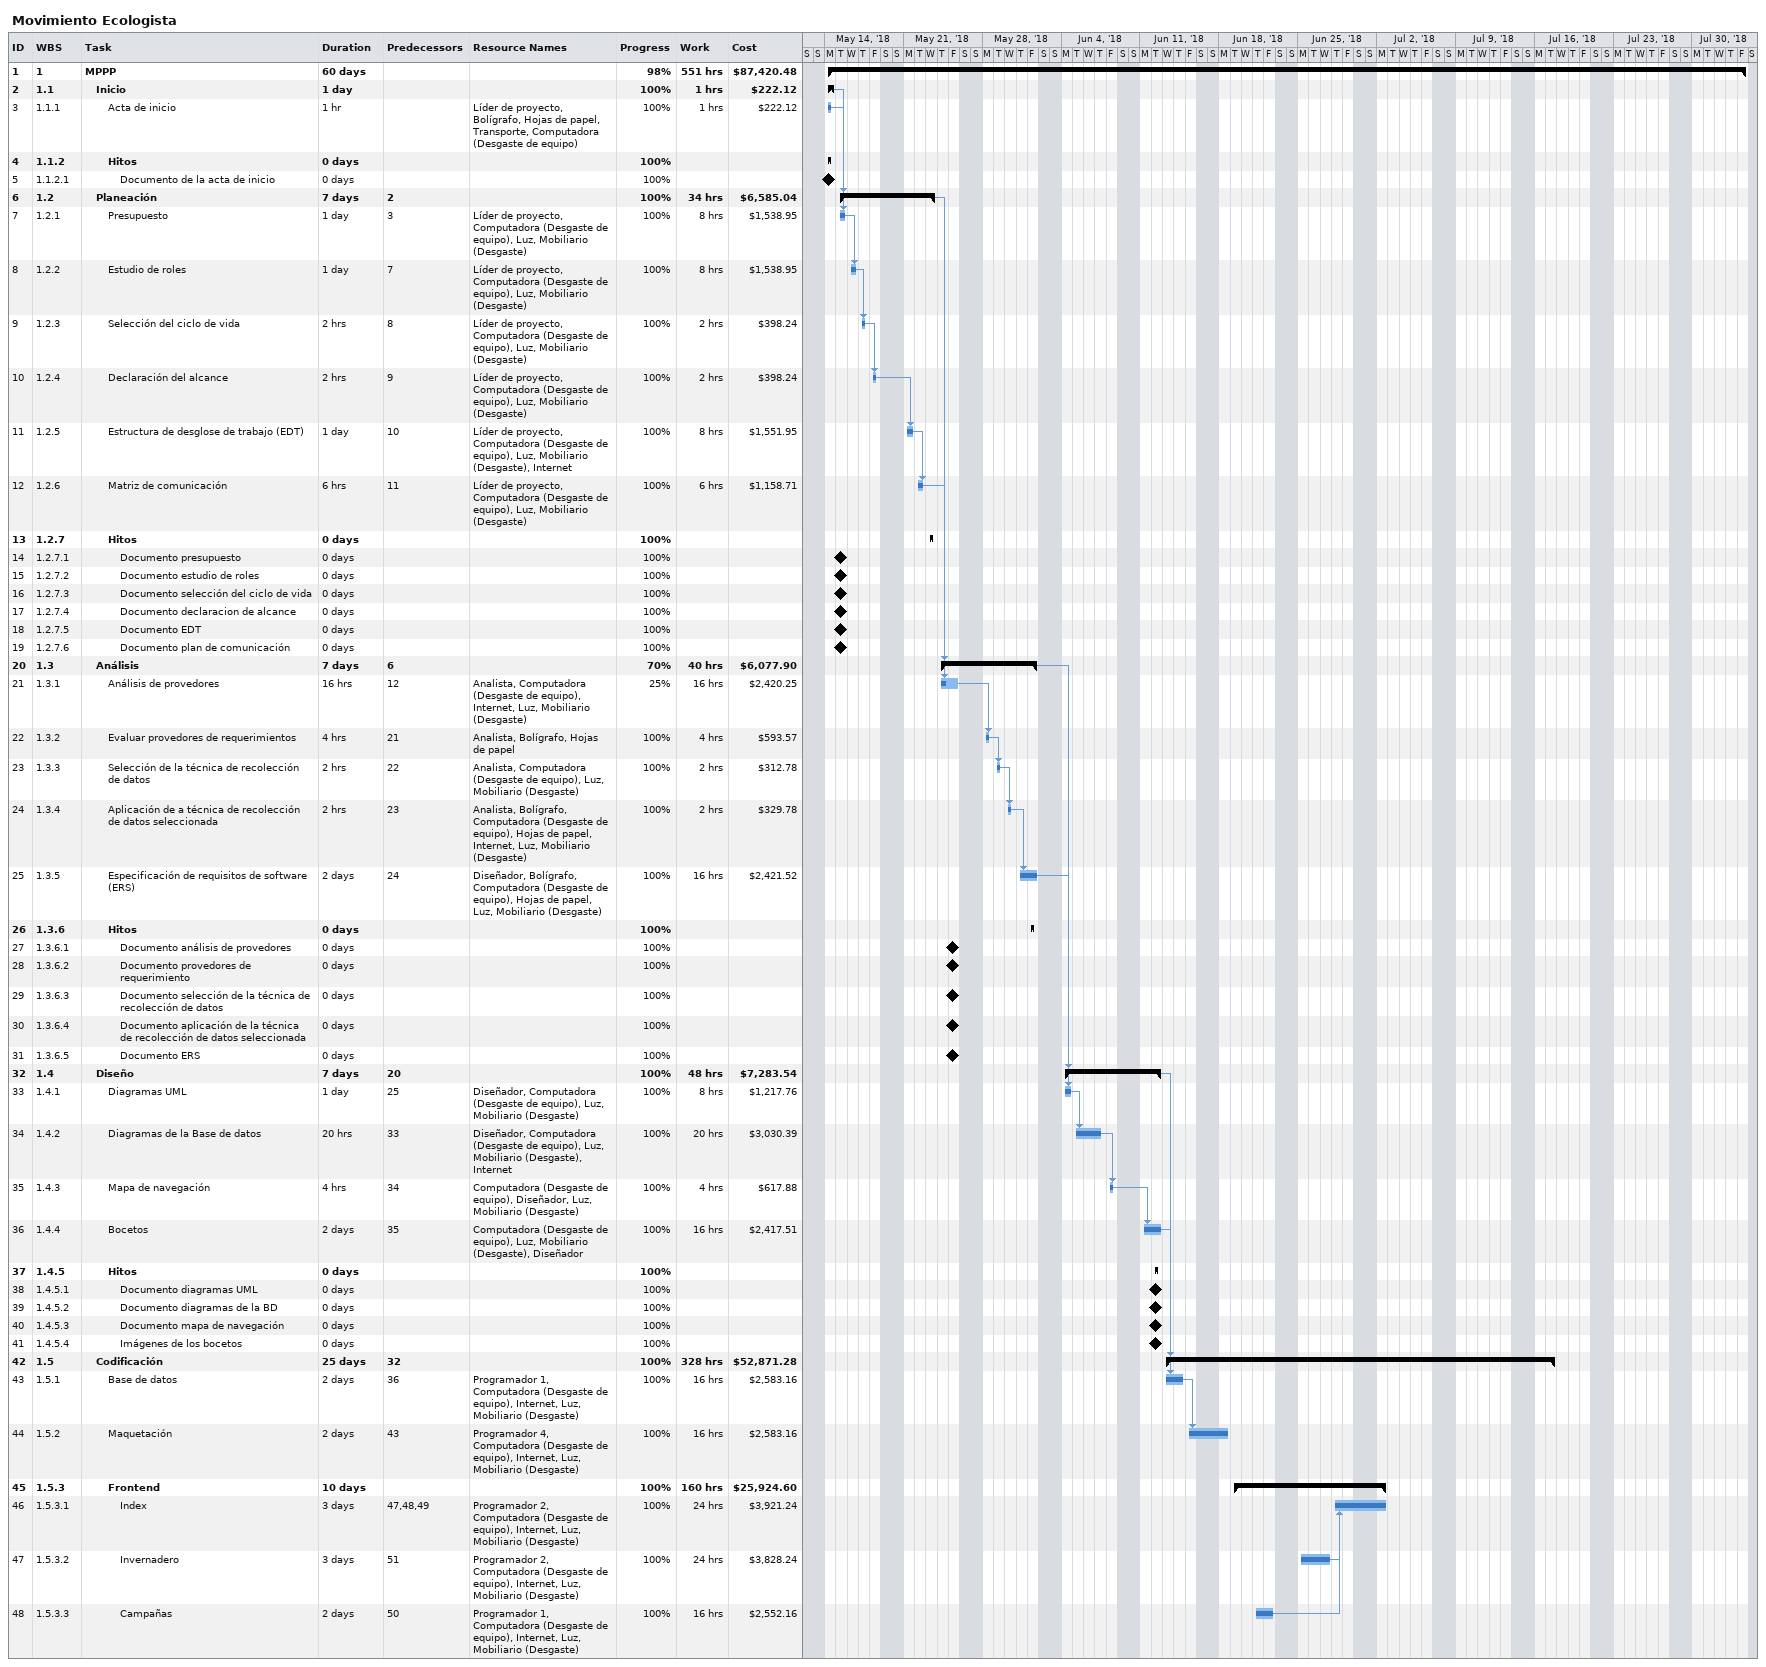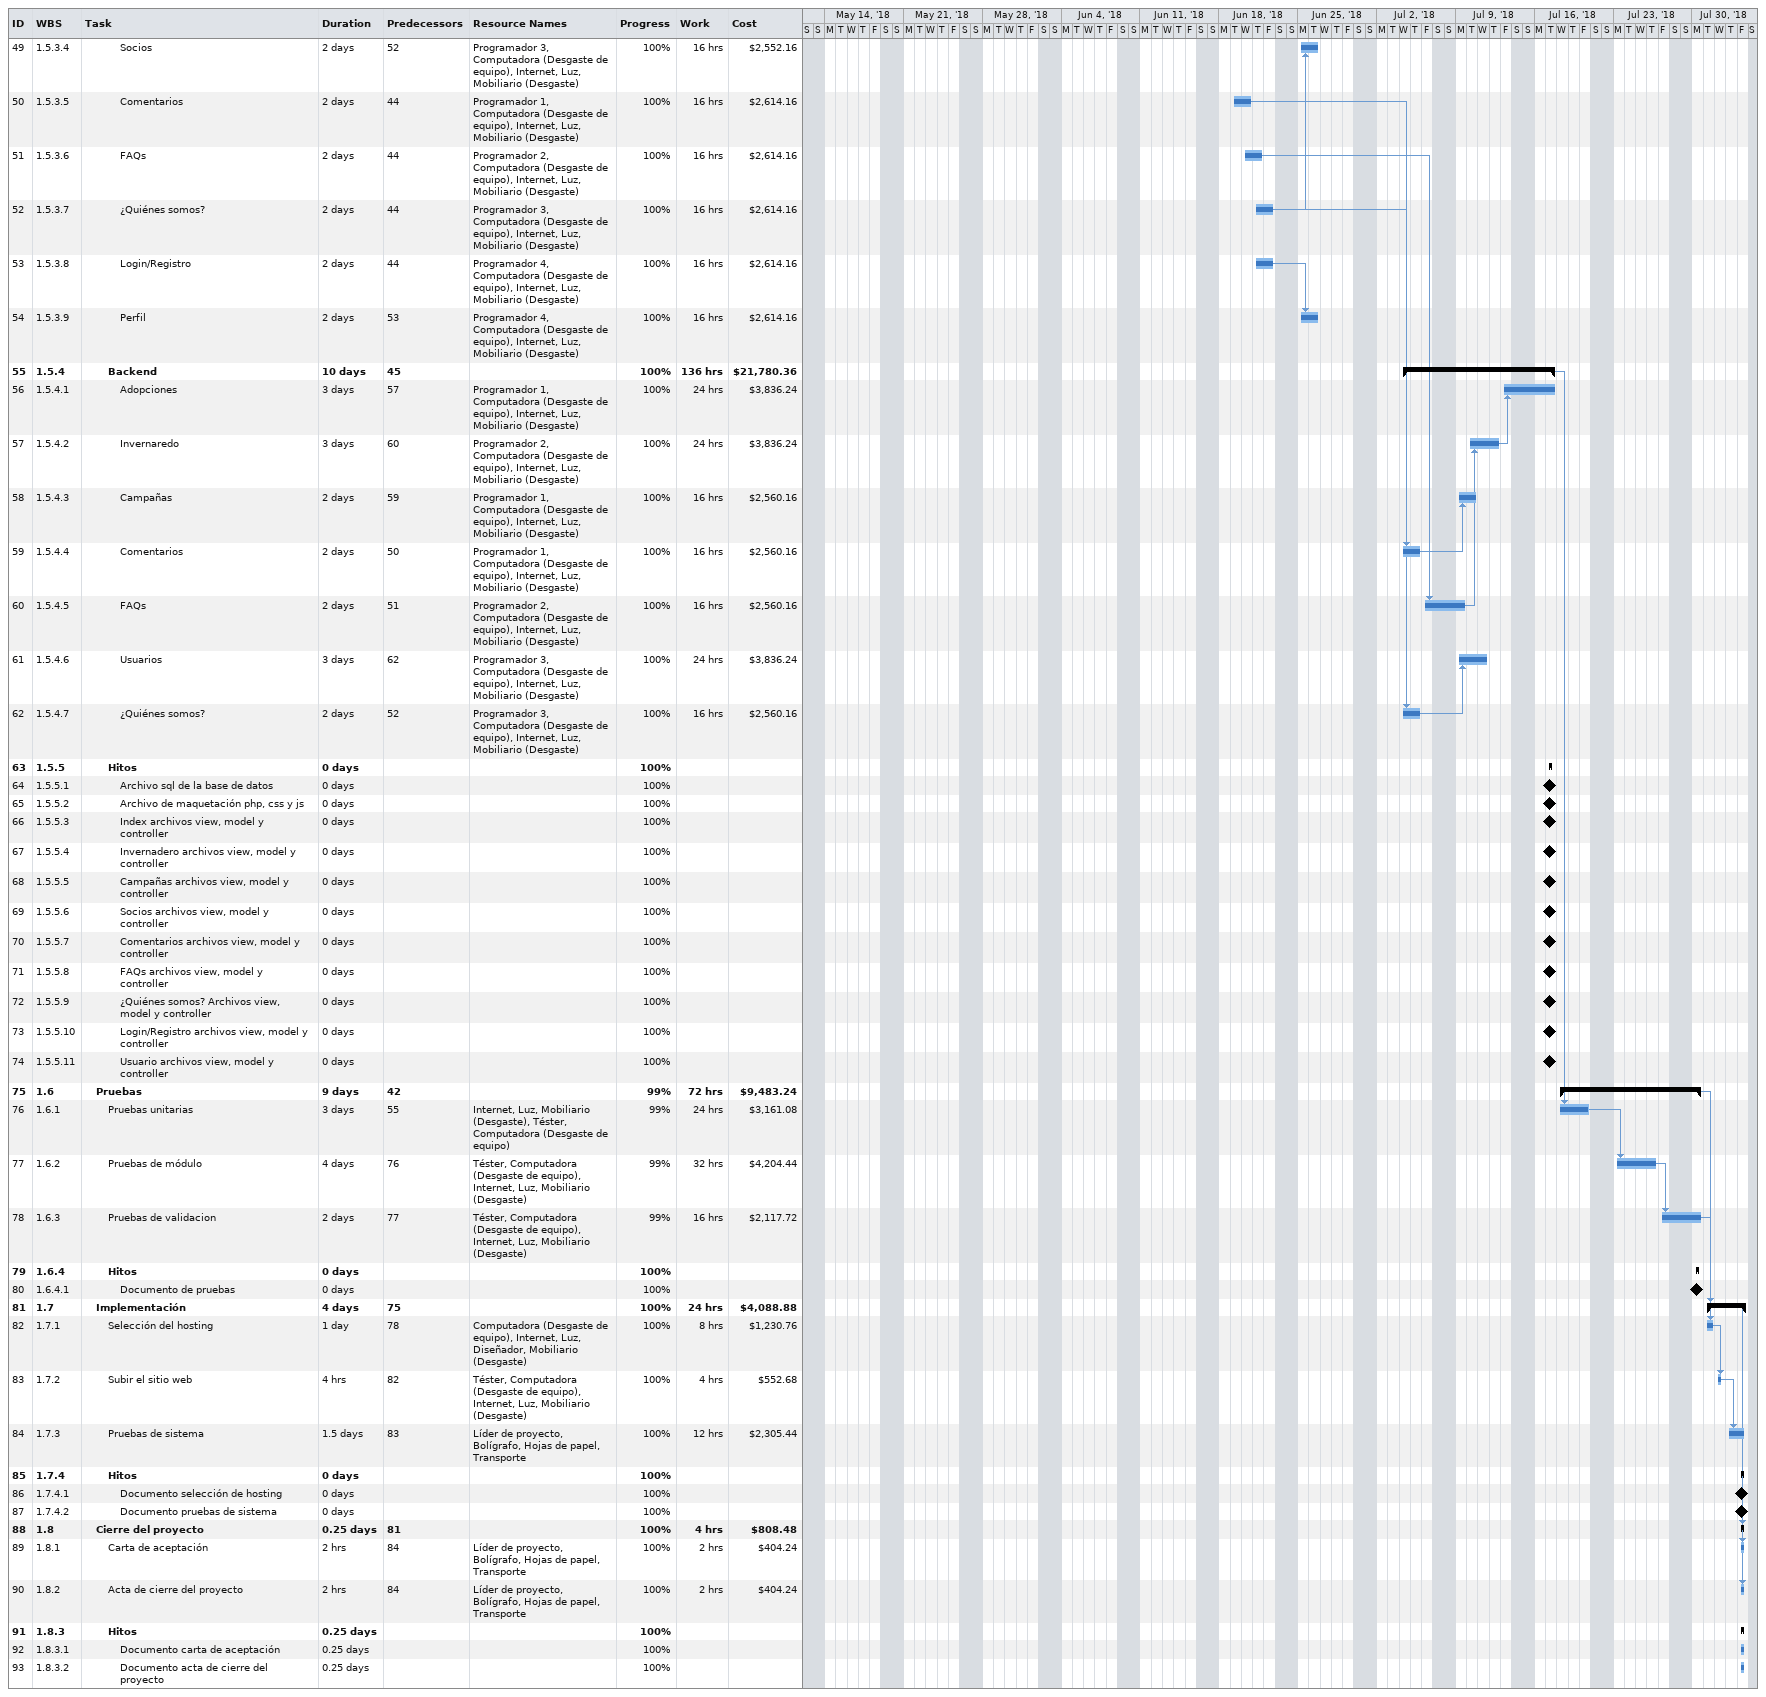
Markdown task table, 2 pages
Movimiento Ecologista

| ID | WBS | Task | Duration | Start | Finish | Predecessors | Resources | % complete | Work (h) | Cost ($) |
|---|---|---|---|---|---|---|---|---|---|---|
| 1 | 1 | **MPPP** | 60d | 2018-05-14 | 2018-08-03 |  |  | 98 | 551 | 87420.48 |
| 2 | 1.1 | **Inicio** | 1d | 2018-05-14 | 2018-05-14 |  |  | 100 | 1 | 222.12 |
| 3 | 1.1.1 | Acta de inicio | 1h | 2018-05-14 | 2018-05-14 |  | Líder de proyecto, Bolígrafo, Hojas de papel, Transporte, Computadora (Desgaste de equipo) | 100 | 1 | 222.12 |
| 4 | 1.1.2 | **Hitos** | 0d | 2018-05-14 | 2018-05-14 |  |  | 100 |  |  |
| 5 | 1.1.2.1 | Documento de la acta de inicio | 0d | 2018-05-14 | 2018-05-14 |  |  | 100 |  |  |
| 6 | 1.2 | **Planeación** | 7d | 2018-05-15 | 2018-05-23 | 2 |  | 100 | 34 | 6585.04 |
| 7 | 1.2.1 | Presupuesto | 1d | 2018-05-15 | 2018-05-15 | 3 | Líder de proyecto, Computadora (Desgaste de equipo), Luz, Mobiliario (Desgaste) | 100 | 8 | 1538.95 |
| 8 | 1.2.2 | Estudio de roles | 1d | 2018-05-16 | 2018-05-16 | 7 | Líder de proyecto, Computadora (Desgaste de equipo), Luz, Mobiliario (Desgaste) | 100 | 8 | 1538.95 |
| 9 | 1.2.3 | Selección del ciclo de vida | 2h | 2018-05-17 | 2018-05-17 | 8 | Líder de proyecto, Computadora (Desgaste de equipo), Luz, Mobiliario (Desgaste) | 100 | 2 | 398.24 |
| 10 | 1.2.4 | Declaración del alcance | 2h | 2018-05-18 | 2018-05-18 | 9 | Líder de proyecto, Computadora (Desgaste de equipo), Luz, Mobiliario (Desgaste) | 100 | 2 | 398.24 |
| 11 | 1.2.5 | Estructura de desglose de trabajo (EDT) | 1d | 2018-05-21 | 2018-05-21 | 10 | Líder de proyecto, Computadora (Desgaste de equipo), Luz, Mobiliario (Desgaste), Internet | 100 | 8 | 1551.95 |
| 12 | 1.2.6 | Matriz de comunicación | 6h | 2018-05-22 | 2018-05-22 | 11 | Líder de proyecto, Computadora (Desgaste de equipo), Luz, Mobiliario (Desgaste) | 100 | 6 | 1158.71 |
| 13 | 1.2.7 | **Hitos** | 0d | 2018-05-23 | 2018-05-23 |  |  | 100 |  |  |
| 14 | 1.2.7.1 | Documento presupuesto | 0d | 2018-05-15 | 2018-05-15 |  |  | 100 |  |  |
| 15 | 1.2.7.2 | Documento estudio de roles | 0d | 2018-05-15 | 2018-05-15 |  |  | 100 |  |  |
| 16 | 1.2.7.3 | Documento selección del ciclo de vida | 0d | 2018-05-15 | 2018-05-15 |  |  | 100 |  |  |
| 17 | 1.2.7.4 | Documento declaracion de alcance | 0d | 2018-05-15 | 2018-05-15 |  |  | 100 |  |  |
| 18 | 1.2.7.5 | Documento EDT | 0d | 2018-05-15 | 2018-05-15 |  |  | 100 |  |  |
| 19 | 1.2.7.6 | Documento plan de comunicación | 0d | 2018-05-15 | 2018-05-15 |  |  | 100 |  |  |
| 20 | 1.3 | **Análisis** | 7d | 2018-05-24 | 2018-06-01 | 6 |  | 70 | 40 | 6077.90 |
| 21 | 1.3.1 | Análisis de provedores | 16h | 2018-05-24 | 2018-05-25 | 12 | Analista, Computadora (Desgaste de equipo), Internet, Luz, Mobiliario (Desgaste) | 25 | 16 | 2420.25 |
| 22 | 1.3.2 | Evaluar provedores de requerimientos | 4h | 2018-05-28 | 2018-05-28 | 21 | Analista, Bolígrafo, Hojas de papel | 100 | 4 | 593.57 |
| 23 | 1.3.3 | Selección de la técnica de recolección de datos | 2h | 2018-05-29 | 2018-05-29 | 22 | Analista, Computadora (Desgaste de equipo), Luz, Mobiliario (Desgaste) | 100 | 2 | 312.78 |
| 24 | 1.3.4 | Aplicación de a técnica de recolección de datos seleccionada | 2h | 2018-05-30 | 2018-05-30 | 23 | Analista, Bolígrafo, Computadora (Desgaste de equipo), Hojas de papel, Internet, Luz, Mobiliario (Desgaste) | 100 | 2 | 329.78 |
| 25 | 1.3.5 | Especificación de requisitos de software (ERS) | 2d | 2018-05-31 | 2018-06-01 | 24 | Diseñador, Bolígrafo, Computadora (Desgaste de equipo), Hojas de papel, Luz, Mobiliario (Desgaste) | 100 | 16 | 2421.52 |
| 26 | 1.3.6 | **Hitos** | 0d | 2018-06-01 | 2018-06-01 |  |  | 100 |  |  |
| 27 | 1.3.6.1 | Documento análisis de provedores | 0d | 2018-05-25 | 2018-05-25 |  |  | 100 |  |  |
| 28 | 1.3.6.2 | Documento provedores de requerimiento | 0d | 2018-05-25 | 2018-05-25 |  |  | 100 |  |  |
| 29 | 1.3.6.3 | Documento selección de la técnica de recolección de datos | 0d | 2018-05-25 | 2018-05-25 |  |  | 100 |  |  |
| 30 | 1.3.6.4 | Documento aplicación de la técnica de recolección de datos seleccionada | 0d | 2018-05-25 | 2018-05-25 |  |  | 100 |  |  |
| 31 | 1.3.6.5 | Documento ERS | 0d | 2018-05-25 | 2018-05-25 |  |  | 100 |  |  |
| 32 | 1.4 | **Diseño** | 7d | 2018-06-04 | 2018-06-12 | 20 |  | 100 | 48 | 7283.54 |
| 33 | 1.4.1 | Diagramas UML | 1d | 2018-06-04 | 2018-06-04 | 25 | Diseñador, Computadora (Desgaste de equipo), Luz, Mobiliario (Desgaste) | 100 | 8 | 1217.76 |
| 34 | 1.4.2 | Diagramas de la Base de datos | 20h | 2018-06-05 | 2018-06-07 | 33 | Diseñador, Computadora (Desgaste de equipo), Luz, Mobiliario (Desgaste), Internet | 100 | 20 | 3030.39 |
| 35 | 1.4.3 | Mapa de navegación | 4h | 2018-06-08 | 2018-06-08 | 34 | Computadora (Desgaste de equipo), Diseñador, Luz, Mobiliario (Desgaste) | 100 | 4 | 617.88 |
| 36 | 1.4.4 | Bocetos | 2d | 2018-06-11 | 2018-06-12 | 35 | Computadora (Desgaste de equipo), Luz, Mobiliario (Desgaste), Diseñador | 100 | 16 | 2417.51 |
| 37 | 1.4.5 | **Hitos** | 0d | 2018-06-12 | 2018-06-12 |  |  | 100 |  |  |
| 38 | 1.4.5.1 | Documento diagramas UML | 0d | 2018-06-12 | 2018-06-12 |  |  | 100 |  |  |
| 39 | 1.4.5.2 | Documento diagramas de la BD | 0d | 2018-06-12 | 2018-06-12 |  |  | 100 |  |  |
| 40 | 1.4.5.3 | Documento mapa de navegación | 0d | 2018-06-12 | 2018-06-12 |  |  | 100 |  |  |
| 41 | 1.4.5.4 | Imágenes de los bocetos | 0d | 2018-06-12 | 2018-06-12 |  |  | 100 |  |  |
| 42 | 1.5 | **Codificación** | 25d | 2018-06-13 | 2018-07-17 | 32 |  | 100 | 328 | 52871.28 |
| 43 | 1.5.1 | Base de datos | 2d | 2018-06-13 | 2018-06-14 | 36 | Programador 1, Computadora (Desgaste de equipo), Internet, Luz, Mobiliario (Desgaste) | 100 | 16 | 2583.16 |
| 44 | 1.5.2 | Maquetación | 2d | 2018-06-15 | 2018-06-18 | 43 | Programador 4, Computadora (Desgaste de equipo), Internet, Luz, Mobiliario (Desgaste) | 100 | 16 | 2583.16 |
| 45 | 1.5.3 | **Frontend** | 10d | 2018-06-19 | 2018-07-02 |  |  | 100 | 160 | 25924.60 |
| 46 | 1.5.3.1 | Index | 3d | 2018-06-28 | 2018-07-02 | 47, 48, 49 | Programador 2, Computadora (Desgaste de equipo), Internet, Luz, Mobiliario (Desgaste) | 100 | 24 | 3921.24 |
| 47 | 1.5.3.2 | Invernadero | 3d | 2018-06-25 | 2018-06-27 | 51 | Programador 2, Computadora (Desgaste de equipo), Internet, Luz, Mobiliario (Desgaste) | 100 | 24 | 3828.24 |
| 48 | 1.5.3.3 | Campañas | 2d | 2018-06-21 | 2018-06-22 | 50 | Programador 1, Computadora (Desgaste de equipo), Internet, Luz, Mobiliario (Desgaste) | 100 | 16 | 2552.16 |
| 49 | 1.5.3.4 | Socios | 2d | 2018-06-25 | 2018-06-26 | 52 | Programador 3, Computadora (Desgaste de equipo), Internet, Luz, Mobiliario (Desgaste) | 100 | 16 | 2552.16 |
| 50 | 1.5.3.5 | Comentarios | 2d | 2018-06-19 | 2018-06-20 | 44 | Programador 1, Computadora (Desgaste de equipo), Internet, Luz, Mobiliario (Desgaste) | 100 | 16 | 2614.16 |
| 51 | 1.5.3.6 | FAQs | 2d | 2018-06-20 | 2018-06-21 | 44 | Programador 2, Computadora (Desgaste de equipo), Internet, Luz, Mobiliario (Desgaste) | 100 | 16 | 2614.16 |
| 52 | 1.5.3.7 | ¿Quiénes somos? | 2d | 2018-06-21 | 2018-06-22 | 44 | Programador 3, Computadora (Desgaste de equipo), Internet, Luz, Mobiliario (Desgaste) | 100 | 16 | 2614.16 |
| 53 | 1.5.3.8 | Login/Registro | 2d | 2018-06-21 | 2018-06-22 | 44 | Programador 4, Computadora (Desgaste de equipo), Internet, Luz, Mobiliario (Desgaste) | 100 | 16 | 2614.16 |
| 54 | 1.5.3.9 | Perfil | 2d | 2018-06-25 | 2018-06-26 | 53 | Programador 4, Computadora (Desgaste de equipo), Internet, Luz, Mobiliario (Desgaste) | 100 | 16 | 2614.16 |
| 55 | 1.5.4 | **Backend** | 10d | 2018-07-04 | 2018-07-17 | 45 |  | 100 | 136 | 21780.36 |
| 56 | 1.5.4.1 | Adopciones | 3d | 2018-07-13 | 2018-07-17 | 57 | Programador 1, Computadora (Desgaste de equipo), Internet, Luz, Mobiliario (Desgaste) | 100 | 24 | 3836.24 |
| 57 | 1.5.4.2 | Invernaredo | 3d | 2018-07-10 | 2018-07-12 | 60 | Programador 2, Computadora (Desgaste de equipo), Internet, Luz, Mobiliario (Desgaste) | 100 | 24 | 3836.24 |
| 58 | 1.5.4.3 | Campañas | 2d | 2018-07-09 | 2018-07-10 | 59 | Programador 1, Computadora (Desgaste de equipo), Internet, Luz, Mobiliario (Desgaste) | 100 | 16 | 2560.16 |
| 59 | 1.5.4.4 | Comentarios | 2d | 2018-07-04 | 2018-07-05 | 50 | Programador 1, Computadora (Desgaste de equipo), Internet, Luz, Mobiliario (Desgaste) | 100 | 16 | 2560.16 |
| 60 | 1.5.4.5 | FAQs | 2d | 2018-07-06 | 2018-07-09 | 51 | Programador 2, Computadora (Desgaste de equipo), Internet, Luz, Mobiliario (Desgaste) | 100 | 16 | 2560.16 |
| 61 | 1.5.4.6 | Usuarios | 3d | 2018-07-09 | 2018-07-11 | 62 | Programador 3, Computadora (Desgaste de equipo), Internet, Luz, Mobiliario (Desgaste) | 100 | 24 | 3836.24 |
| 62 | 1.5.4.7 | ¿Quiénes somos? | 2d | 2018-07-04 | 2018-07-05 | 52 | Programador 3, Computadora (Desgaste de equipo), Internet, Luz, Mobiliario (Desgaste) | 100 | 16 | 2560.16 |
| 63 | 1.5.5 | **Hitos** | 0d | 2018-07-17 | 2018-07-17 |  |  | 100 |  |  |
| 64 | 1.5.5.1 | Archivo sql de la base de datos | 0d | 2018-07-17 | 2018-07-17 |  |  | 100 |  |  |
| 65 | 1.5.5.2 | Archivo de maquetación php, css y js | 0d | 2018-07-17 | 2018-07-17 |  |  | 100 |  |  |
| 66 | 1.5.5.3 | Index archivos view, model y controller | 0d | 2018-07-17 | 2018-07-17 |  |  | 100 |  |  |
| 67 | 1.5.5.4 | Invernadero archivos view, model y controller | 0d | 2018-07-17 | 2018-07-17 |  |  | 100 |  |  |
| 68 | 1.5.5.5 | Campañas archivos view, model y controller | 0d | 2018-07-17 | 2018-07-17 |  |  | 100 |  |  |
| 69 | 1.5.5.6 | Socios archivos view, model y controller | 0d | 2018-07-17 | 2018-07-17 |  |  | 100 |  |  |
| 70 | 1.5.5.7 | Comentarios archivos view, model y controller | 0d | 2018-07-17 | 2018-07-17 |  |  | 100 |  |  |
| 71 | 1.5.5.8 | FAQs archivos view, model y controller | 0d | 2018-07-17 | 2018-07-17 |  |  | 100 |  |  |
| 72 | 1.5.5.9 | ¿Quiénes somos? Archivos view, model y controller | 0d | 2018-07-17 | 2018-07-17 |  |  | 100 |  |  |
| 73 | 1.5.5.10 | Login/Registro archivos view, model y controller | 0d | 2018-07-17 | 2018-07-17 |  |  | 100 |  |  |
| 74 | 1.5.5.11 | Usuario archivos view, model y controller | 0d | 2018-07-17 | 2018-07-17 |  |  | 100 |  |  |
| 75 | 1.6 | **Pruebas** | 9d | 2018-07-18 | 2018-07-30 | 42 |  | 99 | 72 | 9483.24 |
| 76 | 1.6.1 | Pruebas unitarias | 3d | 2018-07-18 | 2018-07-20 | 55 | Internet, Luz, Mobiliario (Desgaste), Téster, Computadora (Desgaste de equipo) | 99 | 24 | 3161.08 |
| 77 | 1.6.2 | Pruebas de módulo | 4d | 2018-07-23 | 2018-07-26 | 76 | Téster, Computadora (Desgaste de equipo), Internet, Luz, Mobiliario (Desgaste) | 99 | 32 | 4204.44 |
| 78 | 1.6.3 | Pruebas de validacion | 2d | 2018-07-27 | 2018-07-30 | 77 | Téster, Computadora (Desgaste de equipo), Internet, Luz, Mobiliario (Desgaste) | 99 | 16 | 2117.72 |
| 79 | 1.6.4 | **Hitos** | 0d | 2018-07-30 | 2018-07-30 |  |  | 100 |  |  |
| 80 | 1.6.4.1 | Documento de pruebas | 0d | 2018-07-30 | 2018-07-30 |  |  | 100 |  |  |
| 81 | 1.7 | **Implementación** | 4d | 2018-07-31 | 2018-08-03 | 75 |  | 100 | 24 | 4088.88 |
| 82 | 1.7.1 | Selección del hosting | 1d | 2018-07-31 | 2018-07-31 | 78 | Computadora (Desgaste de equipo), Internet, Luz, Diseñador, Mobiliario (Desgaste) | 100 | 8 | 1230.76 |
| 83 | 1.7.2 | Subir el sitio web | 4h | 2018-08-01 | 2018-08-01 | 82 | Téster, Computadora (Desgaste de equipo), Internet, Luz, Mobiliario (Desgaste) | 100 | 4 | 552.68 |
| 84 | 1.7.3 | Pruebas de sistema | 1.5d | 2018-08-02 | 2018-08-03 | 83 | Líder de proyecto, Bolígrafo, Hojas de papel, Transporte | 100 | 12 | 2305.44 |
| 85 | 1.7.4 | **Hitos** | 0d | 2018-08-03 | 2018-08-03 |  |  | 100 |  |  |
| 86 | 1.7.4.1 | Documento selección de hosting | 0d | 2018-08-03 | 2018-08-03 |  |  | 100 |  |  |
| 87 | 1.7.4.2 | Documento pruebas de sistema | 0d | 2018-08-03 | 2018-08-03 |  |  | 100 |  |  |
| 88 | 1.8 | **Cierre del proyecto** | 0.25d | 2018-08-03 | 2018-08-03 | 81 |  | 100 | 4 | 808.48 |
| 89 | 1.8.1 | Carta de aceptación | 2h | 2018-08-03 | 2018-08-03 | 84 | Líder de proyecto, Bolígrafo, Hojas de papel, Transporte | 100 | 2 | 404.24 |
| 90 | 1.8.2 | Acta de cierre del proyecto | 2h | 2018-08-03 | 2018-08-03 | 84 | Líder de proyecto, Bolígrafo, Hojas de papel, Transporte | 100 | 2 | 404.24 |
| 91 | 1.8.3 | **Hitos** | 0.25d | 2018-08-03 | 2018-08-03 |  |  | 100 |  |  |
| 92 | 1.8.3.1 | Documento carta de aceptación | 0.25d | 2018-08-03 | 2018-08-03 |  |  | 100 |  |  |
| 93 | 1.8.3.2 | Documento acta de cierre del proyecto | 0.25d | 2018-08-03 | 2018-08-03 |  |  | 100 |  |  |
